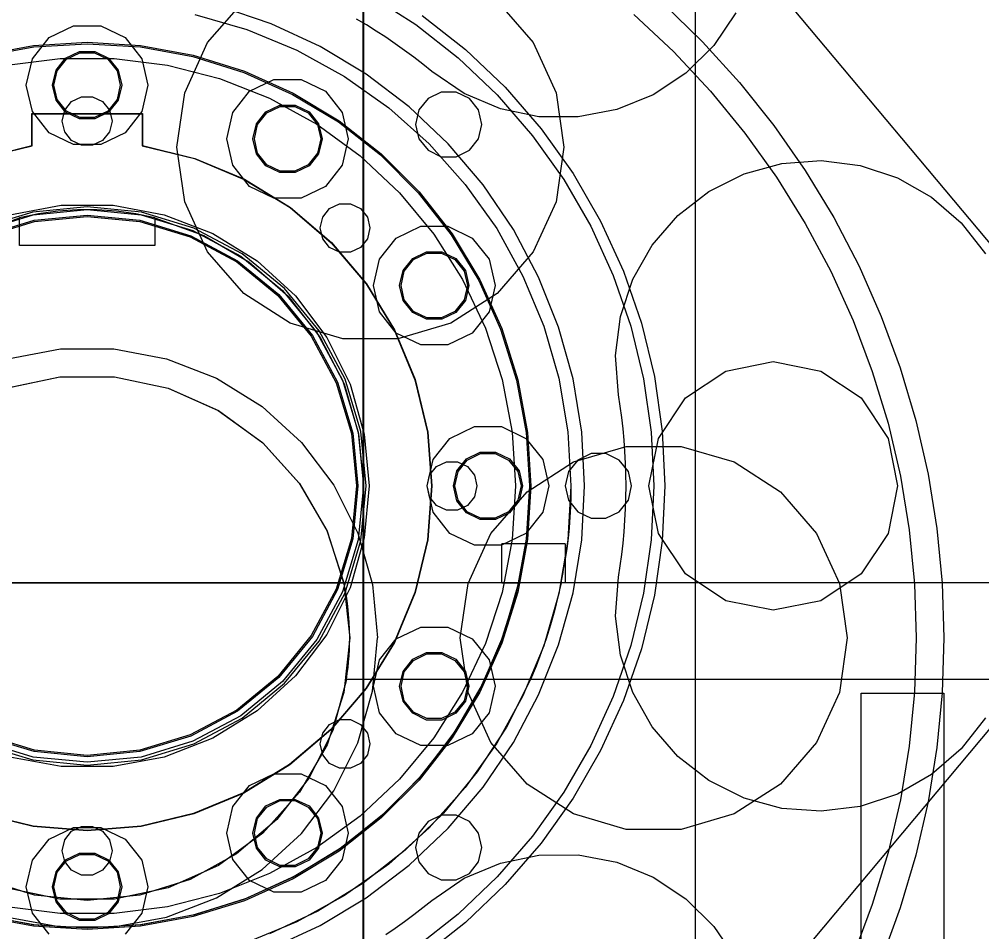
# Model space of a CAD drawing. Header units: millimetres. Extents: x -191664 to 191490, y -197311 to 10263.
# Drawn here: x 750.4 to 1098.7, y -103636.3 to -103306.2 of the extents above; entities that cross this region are included whole.
import ezdxf

# ---------------------------------------------------------------- set-up
doc = ezdxf.new("R2010")
doc.units = ezdxf.units.MM
for name, color, linetype, lineweight in [('COTAS_P', 1, 'Continuous', 0), ('COTAS_R', 1, 'Continuous', 0), ('DET_briquetadora_lateral', 7, 'Continuous', 0), ('R15_COTAS_TRANSPORTE_P', 1, 'Continuous', 0)]:
    doc.layers.add(name, color=color, linetype=linetype, lineweight=lineweight)
doc.dimstyles.new('PLANTA_20', dxfattribs={"dimtxt": 50, "dimasz": 30, "dimexe": 30, "dimexo": 16, "dimgap": 20, "dimtad": 1, "dimtih": 1, "dimtoh": 1, "dimdec": 1, "dimzin": 0, "dimdsep": 46, "dimcen": 0.09, "dimadec": 0, "dimazin": 0, "dimtfac": 1, "dimtdec": 4, "dimtofl": 0, "dimtmove": 0, "dimatfit": 3, "dimfxl": 1, "dimtolj": 1, "dimtzin": 0, "dimarcsym": 0})

# ---------------------------------------------------------------- blocks, each defined once
blk = doc.blocks.new('*D77')
at = {"layer": 'COTAS_R', "color": 0, "lineweight": -2, "transparency": 16777216}
for p, q in [((91, -102532.75), (1205, -102532.75)), ((1175, -105170), (1175, -102562.75)), ((91, -105200), (1205, -105200))]:
    blk.add_line(p, q, dxfattribs=at)
at = {"layer": 'COTAS_R', "color": 0, "transparency": 16777216}
for points in [[(1170, -102562.75), (1180, -102562.75), (1175, -102532.75)], [(1170, -105170), (1180, -105170), (1175, -105200)]]:
    blk.add_solid(points, dxfattribs=at)
at = {"layer": 'Defpoints', "color": 0, "transparency": 16777216}
for p in [(75, -102532.75), (1175, -102532.75), (75, -105200)]:
    blk.add_point(p, dxfattribs=at)
blk = doc.blocks.new('*D78')
at = {"layer": 'COTAS_P', "color": 0, "lineweight": -2, "transparency": 16777216}
for p, q in [((1159, -102532.75), (845, -102532.75)), ((875, -105170), (875, -102562.75)), ((1159, -105200), (845, -105200))]:
    blk.add_line(p, q, dxfattribs=at)
at = {"layer": 'COTAS_P', "color": 0, "transparency": 16777216}
for points in [[(870, -102562.75), (880, -102562.75), (875, -102532.75)], [(870, -105170), (880, -105170), (875, -105200)]]:
    blk.add_solid(points, dxfattribs=at)
at = {"layer": 'Defpoints', "color": 0, "transparency": 16777216}
for p in [(875, -102532.75), (1175, -102532.75), (1175, -105200)]:
    blk.add_point(p, dxfattribs=at)
blk = doc.blocks.new('*D131')
at = {"layer": 'Defpoints', "color": 0, "transparency": 16777216}
for p in [(1100, -183968.15), (1139.8, -184162.66), (1104.62, -184212), (1304.62, -184212), (1304.62, -184212)]:
    blk.add_point(p, dxfattribs=at)
at = {"layer": 'R15_COTAS_TRANSPORTE_P', "color": 0, "lineweight": -2, "transparency": 16777216}
blk.add_arc((1304.62, -184212), 172.05, 140.0034, 169.9966, dxfattribs=at)
at = {"layer": 'R15_COTAS_TRANSPORTE_P', "color": 0, "transparency": 16777216}
for points in [[(1169.28, -184097.88), (1176.35, -184104.95), (1194.03, -184080.2)], [(1140.17, -184182.55), (1130.2, -184181.68), (1132.57, -184212)]]:
    blk.add_solid(points, dxfattribs=at)
blk = doc.blocks.new('*D133')
at = {"layer": 'Defpoints', "color": 0, "transparency": 16777216}
for p in [(439.69, -194147.98), (217.89, -194406.09), (-500, -194490), (-500, -194490), (500, -194490)]:
    blk.add_point(p, dxfattribs=at)
at = {"layer": 'R15_COTAS_TRANSPORTE_P', "color": 0, "lineweight": -2, "transparency": 16777216}
blk.add_arc((-500, -194490), 722.77, 2.37834, 17.62166, dxfattribs=at)
at = {"layer": 'R15_COTAS_TRANSPORTE_P', "color": 0, "transparency": 16777216}
for points in [[(184.12, -194272.81), (193.59, -194269.58), (179.18, -194242.8)], [(227.15, -194459.9), (217.15, -194460.11), (222.77, -194490)]]:
    blk.add_solid(points, dxfattribs=at)

msp = doc.modelspace()

# ---------------------------------------------------------------- linework, layer by layer
at = {"layer": 'DET_briquetadora_lateral', "color": 9, "true_color": 0xb9c3c2}
for p, q in [((995, -103260), (995, -103690)), ((995, -103260), (1355, -103690)), ((1355, -103260), (995, -103690)), ((877.5, -103297.46), (893.91, -103308.01)), ((818.61, -103314.62), (831.66, -103299.56)), ((841.62, -103307.78), (823.16, -103301.56)), ((923.34, -103299.56), (936.39, -103314.62)), ((983.41, -103300.51), (997.69, -103314.34)), ((896.23, -103304.75), (911.87, -103317.05)), ((972.8, -103304.45), (987.13, -103317.87)), ((1009.74, -103303.89), (1001.76, -103315.66)), ((761.28, -103312.8), (770.1, -103308.55)), ((770.1, -103308.55), (779.9, -103308.55)), ((779.9, -103308.55), (788.72, -103312.8)), ((859.31, -103315.97), (841.62, -103307.78)), ((876.07, -103308.23), (872.5, -103306.13)), ((879.59, -103310.42), (876.07, -103308.23)), ((893.91, -103308.01), (909.25, -103320.07)), ((883.06, -103312.68), (879.59, -103310.42)), ((736.59, -103319.16), (755.65, -103315.67)), ((755.18, -103320.45), (761.28, -103312.8)), ((755.65, -103315.67), (775, -103314.5)), ((775, -103314.5), (794.35, -103315.67)), ((788.72, -103312.8), (794.82, -103320.45)), ((794.35, -103315.67), (813.41, -103319.16)), ((810.34, -103332.74), (818.61, -103314.62)), ((886.49, -103315.01), (883.06, -103312.68)), ((889.86, -103317.42), (886.49, -103315.01)), ((936.39, -103314.62), (944.66, -103332.74)), ((1001.76, -103315.66), (991.65, -103325.64)), ((997.69, -103314.34), (1011.05, -103329.05)), ((767.21, -103320.23), (772.22, -103317.81)), ((767.52, -103320.62), (772.33, -103318.3)), ((772.22, -103317.81), (777.78, -103317.81)), ((772.33, -103318.3), (777.67, -103318.3)), ((777.67, -103318.3), (782.48, -103320.62)), ((777.78, -103317.81), (782.79, -103320.23)), ((813.41, -103319.16), (831.91, -103324.93)), ((876.01, -103326.02), (859.31, -103315.97)), ((893.18, -103319.89), (889.86, -103317.42)), ((911.87, -103317.05), (926.26, -103330.77)), ((987.13, -103317.87), (1000.55, -103332.2)), ((745.96, -103322.75), (765.27, -103320.31)), ((753, -103330), (755.18, -103320.45)), ((763.74, -103324.58), (767.21, -103320.23)), ((764.19, -103324.79), (767.52, -103320.62)), ((765.27, -103320.31), (784.73, -103320.31)), ((782.48, -103320.62), (785.81, -103324.79)), ((782.79, -103320.23), (786.26, -103324.58)), ((784.73, -103320.31), (804.04, -103322.75)), ((794.82, -103320.45), (797, -103330)), ((804.04, -103322.75), (822.9, -103327.59)), ((896.45, -103322.44), (893.18, -103319.89)), ((899.67, -103325.05), (896.45, -103322.44)), ((909.25, -103320.07), (923.37, -103333.53)), ((762.5, -103330), (763.74, -103324.58)), ((763, -103330), (764.19, -103324.79)), ((785.81, -103324.79), (787, -103330)), ((786.26, -103324.58), (787.5, -103330)), ((831.91, -103324.93), (849.59, -103332.88)), ((891.53, -103337.81), (876.01, -103326.02)), ((911.43, -103333.03), (899.67, -103325.05)), ((991.65, -103325.64), (979.78, -103333.46)), ((822.9, -103327.59), (841, -103334.75)), ((833.78, -103332.23), (842.6, -103327.98)), ((842.6, -103327.98), (852.4, -103327.98)), ((852.4, -103327.98), (861.22, -103332.23)), ((1011.05, -103329.05), (1023.44, -103344.59)), ((755.18, -103339.55), (753, -103330)), ((763.74, -103335.42), (762.5, -103330)), ((764.19, -103335.21), (763, -103330)), ((787, -103330), (785.81, -103335.21)), ((787.5, -103330), (786.26, -103335.42)), ((797, -103330), (794.82, -103339.55)), ((807.5, -103352.46), (810.34, -103332.74)), ((827.68, -103339.88), (833.78, -103332.23)), ((849.59, -103332.88), (866.17, -103342.91)), ((861.22, -103332.23), (867.32, -103339.88)), ((903.14, -103332.49), (898.33, -103334.8)), ((908.49, -103332.49), (903.14, -103332.49)), ((913.3, -103334.8), (908.49, -103332.49)), ((924.53, -103338.55), (911.43, -103333.03)), ((926.26, -103330.77), (939.29, -103345.8)), ((944.66, -103332.74), (947.5, -103352.46)), ((1000.55, -103332.2), (1013.01, -103347.37)), ((767.21, -103339.77), (763.74, -103335.42)), ((767.52, -103339.38), (764.19, -103335.21)), ((766.89, -103339.1), (769.39, -103335.96)), ((769.39, -103335.96), (773, -103334.23)), ((773, -103334.23), (777, -103334.23)), ((777, -103334.23), (780.61, -103335.96)), ((780.61, -103335.96), (783.11, -103339.1)), ((785.81, -103335.21), (782.48, -103339.38)), ((786.26, -103335.42), (782.79, -103339.77)), ((841, -103334.75), (858.05, -103344.13)), ((898.33, -103334.8), (895, -103338.98)), ((916.63, -103338.98), (913.3, -103334.8)), ((923.37, -103333.53), (936.14, -103348.28)), ((979.78, -103333.46), (966.62, -103338.82)), ((761.28, -103347.2), (755.18, -103339.55)), ((766, -103343), (766.89, -103339.1)), ((772.22, -103342.19), (767.21, -103339.77)), ((772.33, -103341.7), (767.52, -103339.38)), ((782.48, -103339.38), (777.67, -103341.7)), ((782.79, -103339.77), (777.78, -103342.19)), ((783.11, -103339.1), (784, -103343)), ((794.82, -103339.55), (788.72, -103347.2)), ((825.5, -103349.43), (827.68, -103339.88)), ((836.24, -103344), (839.71, -103339.65)), ((836.69, -103344.22), (840.02, -103340.04)), ((839.71, -103339.65), (844.72, -103337.24)), ((840.02, -103340.04), (844.83, -103337.73)), ((844.72, -103337.24), (850.28, -103337.24)), ((844.83, -103337.73), (850.17, -103337.73)), ((850.17, -103337.73), (854.98, -103340.04)), ((850.28, -103337.24), (855.29, -103339.65)), ((854.98, -103340.04), (858.31, -103344.22)), ((855.29, -103339.65), (858.76, -103344)), ((867.32, -103339.88), (869.5, -103349.43)), ((905.68, -103351.21), (891.53, -103337.81)), ((895, -103338.98), (893.81, -103344.19)), ((917.81, -103344.19), (916.63, -103338.98)), ((938.45, -103341.41), (924.53, -103338.55)), ((966.62, -103338.82), (952.66, -103341.5)), ((755, -103340.25), (795, -103340.25)), ((755, -103351.86), (755, -103340.25)), ((755.1, -103351.95), (755.1, -103340.35)), ((755.1, -103340.35), (794.9, -103340.35)), ((766.89, -103346.9), (766, -103343)), ((777.78, -103342.19), (772.22, -103342.19)), ((777.67, -103341.7), (772.33, -103341.7)), ((784, -103343), (783.11, -103346.9)), ((794.9, -103340.35), (794.9, -103351.95)), ((795, -103340.25), (795, -103351.86)), ((866.17, -103342.91), (881.43, -103354.86)), ((952.66, -103341.5), (938.45, -103341.41)), ((769.39, -103350.04), (766.89, -103346.9)), ((783.11, -103346.9), (780.61, -103350.04)), ((835, -103349.43), (836.24, -103344)), ((835.5, -103349.43), (836.69, -103344.22)), ((858.05, -103344.13), (873.8, -103355.57)), ((858.31, -103344.22), (859.5, -103349.43)), ((858.76, -103344), (860, -103349.43)), ((893.81, -103344.19), (895, -103349.39)), ((916.63, -103349.39), (917.81, -103344.19)), ((939.29, -103345.8), (950.82, -103362.01)), ((1023.44, -103344.59), (1034.81, -103360.88)), ((770.1, -103351.45), (761.28, -103347.2)), ((773, -103351.77), (769.39, -103350.04)), ((780.61, -103350.04), (777, -103351.77)), ((788.72, -103347.2), (779.9, -103351.45)), ((827.68, -103358.97), (825.5, -103349.43)), ((836.24, -103354.85), (835, -103349.43)), ((836.69, -103354.63), (835.5, -103349.43)), ((859.5, -103349.43), (858.31, -103354.63)), ((860, -103349.43), (858.76, -103354.85)), ((869.5, -103349.43), (867.32, -103358.97)), ((895, -103349.39), (898.33, -103353.57)), ((913.3, -103353.57), (916.63, -103349.39)), ((936.14, -103348.28), (947.46, -103364.17)), ((1013.01, -103347.37), (1024.44, -103363.33)), ((736.04, -103356.49), (755, -103351.86)), ((736.14, -103356.56), (755.1, -103351.95)), ((779.9, -103351.45), (770.1, -103351.45)), ((777, -103351.77), (773, -103351.77)), ((794.9, -103351.95), (813.86, -103356.56)), ((795, -103351.86), (813.96, -103356.49)), ((810.34, -103372.19), (807.5, -103352.46)), ((898.33, -103353.57), (903.14, -103355.88)), ((918.3, -103366.07), (905.68, -103351.21)), ((908.49, -103355.88), (913.3, -103353.57)), ((947.5, -103352.46), (944.66, -103372.19)), ((813.86, -103356.56), (831.87, -103364.08)), ((813.96, -103356.49), (831.98, -103364.02)), ((839.71, -103359.2), (836.24, -103354.85)), ((840.02, -103358.81), (836.69, -103354.63)), ((858.31, -103354.63), (854.98, -103358.81)), ((858.76, -103354.85), (855.29, -103359.2)), ((873.8, -103355.57), (887.99, -103368.9)), ((881.43, -103354.86), (895.14, -103368.57)), ((903.14, -103355.88), (908.49, -103355.88)), ((1026.38, -103358.29), (1040.55, -103357.27)), ((1040.55, -103357.27), (1054.66, -103359.03)), ((833.78, -103366.63), (827.68, -103358.97)), ((844.72, -103361.61), (839.71, -103359.2)), ((844.83, -103361.13), (840.02, -103358.81)), ((854.98, -103358.81), (850.17, -103361.13)), ((855.29, -103359.2), (850.28, -103361.61)), ((867.32, -103358.97), (861.22, -103366.63)), ((1012.67, -103362.05), (1026.38, -103358.29)), ((1034.81, -103360.88), (1045.11, -103377.88)), ((1054.66, -103359.03), (1068.14, -103363.52)), ((831.87, -103364.08), (848.49, -103374.32)), ((831.98, -103364.02), (848.59, -103374.27)), ((850.28, -103361.61), (844.72, -103361.61)), ((850.17, -103361.13), (844.83, -103361.13)), ((947.46, -103364.17), (957.21, -103381.06)), ((950.82, -103362.01), (960.77, -103379.23)), ((999.97, -103368.42), (1012.67, -103362.05)), ((1024.44, -103363.33), (1034.81, -103380)), ((1068.14, -103363.52), (1080.5, -103370.54)), ((842.6, -103370.87), (833.78, -103366.63)), ((861.22, -103366.63), (852.4, -103370.87)), ((929.23, -103382.2), (918.3, -103366.07)), ((852.4, -103370.87), (842.6, -103370.87)), ((887.99, -103368.9), (900.4, -103383.89)), ((895.14, -103368.57), (907.09, -103383.83)), ((988.75, -103377.15), (999.97, -103368.42)), ((1080.5, -103370.54), (1091.24, -103379.85)), ((747.09, -103376.89), (765.59, -103373.44)), ((775, -103374), (755.3, -103375.94)), ((755.49, -103376.92), (775, -103375)), ((765.59, -103373.44), (784.41, -103373.44)), ((794.7, -103375.94), (775, -103374)), ((775, -103375), (794.51, -103376.92)), ((784.41, -103373.44), (802.91, -103376.89)), ((818.61, -103390.31), (810.34, -103372.19)), ((848.49, -103374.32), (863.3, -103387.02)), ((848.59, -103374.27), (863.4, -103386.98)), ((860.23, -103377.76), (862.73, -103374.63)), ((862.73, -103374.63), (866.34, -103372.89)), ((866.34, -103372.89), (870.34, -103372.89)), ((870.34, -103372.89), (873.95, -103374.63)), ((873.95, -103374.63), (876.45, -103377.76)), ((944.66, -103372.19), (936.39, -103390.31)), ((732.72, -103384.38), (750.5, -103378.05)), ((755.3, -103375.94), (736.35, -103381.69)), ((736.73, -103382.61), (755.49, -103376.92)), ((757.41, -103376.56), (750.5, -103378.05)), ((750.5, -103388), (750.5, -103378.05)), ((755.88, -103378.88), (775, -103377)), ((755.98, -103379.37), (775, -103377.5)), ((764.41, -103375.56), (757.41, -103376.56)), ((771.46, -103375.06), (764.41, -103375.56)), ((778.54, -103375.06), (771.46, -103375.06)), ((775, -103377), (794.12, -103378.88)), ((775, -103377.5), (794.02, -103379.37)), ((785.59, -103375.56), (778.54, -103375.06)), ((792.59, -103376.56), (785.59, -103375.56)), ((799.5, -103378.05), (792.59, -103376.56)), ((794.51, -103376.92), (813.27, -103382.61)), ((813.65, -103381.69), (794.7, -103375.94)), ((799.5, -103378.05), (817.28, -103384.38)), ((799.5, -103378.05), (799.5, -103388)), ((802.91, -103376.89), (820.47, -103383.69)), ((859.34, -103381.66), (860.23, -103377.76)), ((876.45, -103377.76), (877.34, -103381.66)), ((979.44, -103387.89), (988.75, -103377.15)), ((1045.11, -103377.88), (1054.3, -103395.5)), ((737.5, -103384.46), (755.88, -103378.88)), ((737.69, -103384.92), (755.98, -103379.37)), ((794.02, -103379.37), (812.31, -103384.92)), ((794.12, -103378.88), (812.5, -103384.46)), ((831.11, -103391.02), (813.65, -103381.69)), ((860.23, -103385.57), (859.34, -103381.66)), ((877.34, -103381.66), (876.45, -103385.57)), ((886.86, -103385.3), (895.68, -103381.05)), ((895.68, -103381.05), (905.47, -103381.05)), ((905.47, -103381.05), (914.29, -103385.3)), ((957.21, -103381.06), (965.32, -103398.81)), ((960.77, -103379.23), (969.03, -103397.32)), ((1034.81, -103380), (1044.06, -103397.31)), ((1091.24, -103379.85), (1099.97, -103391.07)), ((812.31, -103384.92), (829.17, -103393.93)), ((812.5, -103384.46), (829.45, -103393.52)), ((813.27, -103382.61), (830.56, -103391.85)), ((817.28, -103384.38), (833.56, -103393.94)), ((820.47, -103383.69), (836.47, -103393.6)), ((880.75, -103392.95), (886.86, -103385.3)), ((900.4, -103383.89), (910.83, -103400.33)), ((907.09, -103383.83), (917.12, -103400.41)), ((914.29, -103385.3), (920.4, -103392.95)), ((938.36, -103399.42), (929.23, -103382.2)), ((799.5, -103388), (750.5, -103388)), ((862.73, -103388.7), (860.23, -103385.57)), ((866.34, -103390.44), (862.73, -103388.7)), ((863.3, -103387.02), (875.95, -103401.88)), ((863.4, -103386.98), (876.05, -103401.85)), ((873.95, -103388.7), (870.34, -103390.44)), ((876.45, -103385.57), (873.95, -103388.7)), ((972.42, -103400.24), (979.44, -103387.89)), ((831.66, -103405.37), (818.61, -103390.31)), ((830.56, -103391.85), (845.71, -103404.29)), ((846.42, -103403.58), (831.11, -103391.02)), ((870.34, -103390.44), (866.34, -103390.44)), ((892.78, -103392.73), (897.79, -103390.31)), ((893.09, -103393.12), (897.9, -103390.8)), ((897.79, -103390.31), (903.36, -103390.31)), ((897.9, -103390.8), (903.24, -103390.8)), ((903.24, -103390.8), (908.06, -103393.12)), ((903.36, -103390.31), (908.37, -103392.73)), ((936.39, -103390.31), (923.34, -103405.37)), ((829.17, -103393.93), (843.94, -103406.06)), ((829.45, -103393.52), (844.3, -103405.7)), ((833.56, -103393.94), (847.75, -103406.39)), ((836.47, -103393.6), (850.38, -103406.28)), ((878.57, -103402.5), (880.75, -103392.95)), ((889.31, -103397.08), (892.78, -103392.73)), ((889.76, -103397.29), (893.09, -103393.12)), ((908.06, -103393.12), (911.39, -103397.29)), ((908.37, -103392.73), (911.84, -103397.08)), ((920.4, -103392.95), (922.57, -103402.5)), ((1054.3, -103395.5), (1062.34, -103413.67)), ((888.07, -103402.5), (889.31, -103397.08)), ((888.57, -103402.5), (889.76, -103397.29)), ((911.39, -103397.29), (912.57, -103402.5)), ((911.84, -103397.08), (913.07, -103402.5)), ((965.32, -103398.81), (971.7, -103417.24)), ((969.03, -103397.32), (975.53, -103416.12)), ((1044.06, -103397.31), (1052.16, -103415.19)), ((875.95, -103401.88), (886.13, -103418.53)), ((876.05, -103401.85), (886.23, -103418.51)), ((880.75, -103412.05), (878.57, -103402.5)), ((889.31, -103407.92), (888.07, -103402.5)), ((889.76, -103407.71), (888.57, -103402.5)), ((910.83, -103400.33), (919.12, -103417.94)), ((912.57, -103402.5), (911.39, -103407.71)), ((913.07, -103402.5), (911.84, -103407.92)), ((917.12, -103400.41), (925.07, -103418.09)), ((922.57, -103402.5), (920.4, -103412.05)), ((945.58, -103417.53), (938.36, -103399.42)), ((967.93, -103413.73), (972.42, -103400.24)), ((848.42, -103416.14), (831.66, -103405.37)), ((843.94, -103406.06), (856.07, -103420.83)), ((844.3, -103405.7), (856.48, -103420.55)), ((845.71, -103404.29), (858.15, -103419.44)), ((858.98, -103418.89), (846.42, -103403.58)), ((850.38, -103406.28), (861.72, -103421.3)), ((923.34, -103405.37), (906.58, -103416.14)), ((847.75, -103406.39), (859.35, -103421.28)), ((892.78, -103412.27), (889.31, -103407.92)), ((893.09, -103411.88), (889.76, -103407.71)), ((911.39, -103407.71), (908.06, -103411.88)), ((911.84, -103407.92), (908.37, -103412.27)), ((886.86, -103419.7), (880.75, -103412.05)), ((897.79, -103414.69), (892.78, -103412.27)), ((897.9, -103414.2), (893.09, -103411.88)), ((908.06, -103411.88), (903.24, -103414.2)), ((908.37, -103412.27), (903.36, -103414.69)), ((920.4, -103412.05), (914.29, -103419.7)), ((867.54, -103421.75), (848.42, -103416.14)), ((906.58, -103416.14), (887.46, -103421.75)), ((903.36, -103414.69), (897.79, -103414.69)), ((903.24, -103414.2), (897.9, -103414.2)), ((966.17, -103427.83), (967.93, -103413.73)), ((975.53, -103416.12), (980.22, -103435.45)), ((1052.16, -103415.19), (1059.08, -103433.57)), ((1062.34, -103413.67), (1069.21, -103432.32)), ((858.15, -103419.44), (867.39, -103436.73)), ((868.31, -103436.35), (858.98, -103418.89)), ((886.13, -103418.53), (893.58, -103436.57)), ((886.23, -103418.51), (893.68, -103436.55)), ((895.68, -103423.95), (886.86, -103419.7)), ((914.29, -103419.7), (905.47, -103423.95)), ((919.12, -103417.94), (925.13, -103436.45)), ((925.07, -103418.09), (930.84, -103436.59)), ((950.79, -103436.31), (945.58, -103417.53)), ((971.7, -103417.24), (976.3, -103436.2)), ((856.07, -103420.83), (865.08, -103437.69)), ((856.48, -103420.55), (865.54, -103437.5)), ((859.35, -103421.28), (867.94, -103438.09)), ((861.72, -103421.3), (870.11, -103438.15)), ((887.46, -103421.75), (867.54, -103421.75)), ((746.27, -103429.01), (765.31, -103425.45)), ((765.31, -103425.45), (784.69, -103425.45)), ((784.69, -103425.45), (803.73, -103429.01)), ((905.47, -103423.95), (895.68, -103423.95)), ((803.73, -103429.01), (821.8, -103436.01)), ((967.19, -103442.01), (966.17, -103427.83)), ((1006.03, -103433.43), (1023.25, -103430)), ((1023.25, -103430), (1040.47, -103433.43)), ((991.43, -103443.18), (1006.03, -103433.43)), ((1040.47, -103433.43), (1055.07, -103443.18)), ((1059.08, -103433.57), (1064.78, -103452.35)), ((1069.21, -103432.32), (1074.86, -103451.37)), ((821.8, -103436.01), (838.28, -103446.21)), ((865.08, -103437.69), (870.63, -103455.98)), ((865.54, -103437.5), (871.12, -103455.88)), ((867.39, -103436.73), (873.08, -103455.49)), ((874.06, -103455.3), (868.31, -103436.35)), ((893.58, -103436.57), (898.12, -103455.54)), ((893.68, -103436.55), (898.22, -103455.54)), ((925.13, -103436.45), (928.78, -103455.57)), ((930.84, -103436.59), (934.33, -103455.65)), ((953.94, -103455.54), (950.79, -103436.31)), ((976.3, -103436.2), (979.07, -103455.51)), ((980.22, -103435.45), (983.05, -103455.13)), ((867.94, -103438.09), (873.22, -103456.21)), ((870.11, -103438.15), (875.26, -103456.26)), ((967.85, -103446.1), (967.19, -103442.01)), ((981.68, -103457.78), (991.43, -103443.18)), ((1055.07, -103443.18), (1064.82, -103457.78)), ((838.28, -103446.21), (852.6, -103459.26)), ((968.42, -103450.2), (967.85, -103446.1)), ((968.9, -103454.32), (968.42, -103450.2)), ((1074.86, -103451.37), (1079.28, -103470.74)), ((906.28, -103457.8), (915.1, -103453.55)), ((915.1, -103453.55), (924.9, -103453.55)), ((924.9, -103453.55), (933.72, -103457.8)), ((969.3, -103458.44), (968.9, -103454.32)), ((1064.78, -103452.35), (1069.24, -103471.47)), ((870.63, -103455.98), (872.5, -103475)), ((871.12, -103455.88), (873, -103475)), ((873.08, -103455.49), (875, -103475)), ((873.22, -103456.21), (875, -103475)), ((876, -103475), (874.06, -103455.3)), ((875.26, -103456.26), (877, -103475)), ((898.12, -103455.54), (899.65, -103475)), ((898.22, -103455.54), (899.75, -103475)), ((900.18, -103465.45), (906.28, -103457.8)), ((928.78, -103455.57), (930, -103475)), ((933.72, -103457.8), (939.82, -103465.45)), ((934.33, -103455.65), (935.5, -103475)), ((955, -103475), (953.94, -103455.54)), ((969.6, -103462.58), (969.3, -103458.44)), ((978.25, -103475), (981.68, -103457.78)), ((979.07, -103455.51), (980, -103475)), ((983.05, -103455.13), (984, -103475)), ((1064.82, -103457.78), (1068.25, -103475)), ((852.6, -103459.26), (864.27, -103474.72)), ((950.92, -103466.33), (970.04, -103460.71)), ((970.04, -103460.71), (989.96, -103460.71)), ((989.96, -103460.71), (1009.08, -103466.33)), ((898, -103475), (900.18, -103465.45)), ((908.74, -103469.58), (912.21, -103465.23)), ((912.21, -103465.23), (917.22, -103462.81)), ((912.52, -103465.62), (917.33, -103463.3)), ((917.22, -103462.81), (922.78, -103462.81)), ((917.33, -103463.3), (922.67, -103463.3)), ((922.67, -103463.3), (927.48, -103465.62)), ((922.78, -103462.81), (927.79, -103465.23)), ((927.79, -103465.23), (931.26, -103469.58)), ((939.82, -103465.45), (942, -103475)), ((957.33, -103463.3), (952.52, -103465.62)), ((962.67, -103463.3), (957.33, -103463.3)), ((967.48, -103465.62), (962.67, -103463.3)), ((969.82, -103466.71), (969.6, -103462.58)), ((898.89, -103471.1), (901.39, -103467.96)), ((901.39, -103467.96), (905, -103466.23)), ((905, -103466.23), (909, -103466.23)), ((909, -103466.23), (912.61, -103467.96)), ((909.19, -103469.79), (912.52, -103465.62)), ((912.61, -103467.96), (915.11, -103471.1)), ((927.48, -103465.62), (930.81, -103469.79)), ((934.16, -103477.1), (950.92, -103466.33)), ((952.52, -103465.62), (949.19, -103469.79)), ((970.81, -103469.79), (967.48, -103465.62)), ((969.96, -103470.86), (969.82, -103466.71)), ((1009.08, -103466.33), (1025.84, -103477.1)), ((898, -103475), (898.89, -103471.1)), ((907.5, -103475), (908.74, -103469.58)), ((908, -103475), (909.19, -103469.79)), ((915.11, -103471.1), (916, -103475)), ((930.81, -103469.79), (932, -103475)), ((931.26, -103469.58), (932.5, -103475)), ((949.19, -103469.79), (948, -103475)), ((970, -103475), (969.96, -103470.86)), ((972, -103475), (970.81, -103469.79)), ((1069.24, -103471.47), (1072.43, -103490.84)), ((1079.28, -103470.74), (1082.45, -103490.36)), ((864.27, -103474.72), (872.91, -103492.07)), ((872.5, -103475), (870.63, -103494.02)), ((873, -103475), (871.12, -103494.12)), ((875, -103475), (873.08, -103494.51)), ((874.06, -103494.7), (876, -103475)), ((877, -103475), (875.26, -103493.74)), ((900.18, -103484.55), (898, -103475)), ((898.89, -103478.9), (898, -103475)), ((899.65, -103475), (898.12, -103494.5)), ((899.75, -103475), (898.21, -103494.52)), ((908.74, -103480.42), (907.5, -103475)), ((909.19, -103480.21), (908, -103475)), ((916, -103475), (915.11, -103478.9)), ((930, -103475), (928.78, -103494.43)), ((932, -103475), (930.81, -103480.21)), ((932.5, -103475), (931.26, -103480.42)), ((935.5, -103475), (934.33, -103494.35)), ((942, -103475), (939.82, -103484.55)), ((948, -103475), (949.19, -103480.21)), ((953.94, -103494.46), (955, -103475)), ((969.96, -103479.14), (970, -103475)), ((970.81, -103480.21), (972, -103475)), ((981.68, -103492.22), (978.25, -103475)), ((980, -103475), (979.07, -103494.49)), ((984, -103475), (983.05, -103494.87)), ((1068.25, -103475), (1064.82, -103492.22)), ((901.39, -103482.04), (898.89, -103478.9)), ((915.11, -103478.9), (912.61, -103482.04)), ((921.11, -103492.16), (934.16, -103477.1)), ((969.82, -103483.29), (969.96, -103479.14)), ((1025.84, -103477.1), (1038.89, -103492.16)), ((905, -103483.77), (901.39, -103482.04)), ((912.21, -103484.77), (908.74, -103480.42)), ((912.61, -103482.04), (909, -103483.77)), ((912.52, -103484.38), (909.19, -103480.21)), ((930.81, -103480.21), (927.48, -103484.38)), ((931.26, -103480.42), (927.79, -103484.77)), ((949.19, -103480.21), (952.52, -103484.38)), ((967.48, -103484.38), (970.81, -103480.21)), ((906.28, -103492.2), (900.18, -103484.55)), ((909, -103483.77), (905, -103483.77)), ((917.22, -103487.19), (912.21, -103484.77)), ((917.33, -103486.7), (912.52, -103484.38)), ((927.48, -103484.38), (922.67, -103486.7)), ((927.79, -103484.77), (922.78, -103487.19)), ((939.82, -103484.55), (933.72, -103492.2)), ((952.52, -103484.38), (957.33, -103486.7)), ((962.67, -103486.7), (967.48, -103484.38)), ((969.6, -103487.42), (969.82, -103483.29)), ((922.78, -103487.19), (917.22, -103487.19)), ((922.67, -103486.7), (917.33, -103486.7)), ((957.33, -103486.7), (962.67, -103486.7)), ((969.3, -103491.56), (969.6, -103487.42)), ((872.91, -103492.07), (878.21, -103510.71)), ((915.1, -103496.45), (906.28, -103492.2)), ((912.84, -103510.28), (921.11, -103492.16)), ((933.72, -103492.2), (924.9, -103496.45)), ((968.9, -103495.68), (969.3, -103491.56)), ((991.43, -103506.82), (981.68, -103492.22)), ((1038.89, -103492.16), (1047.16, -103510.28)), ((1064.82, -103492.22), (1055.07, -103506.82)), ((1072.43, -103490.84), (1074.36, -103510.38)), ((1082.45, -103490.36), (1084.36, -103510.14)), ((870.63, -103494.02), (865.08, -103512.31)), ((871.12, -103494.12), (865.54, -103512.5)), ((873.08, -103494.51), (867.39, -103513.27)), ((868.31, -103513.65), (874.06, -103494.7)), ((875.26, -103493.74), (870.11, -103511.85)), ((898.12, -103494.5), (893.55, -103513.52)), ((898.21, -103494.52), (893.64, -103513.55)), ((924.9, -103496.45), (915.1, -103496.45)), ((928.78, -103494.43), (925.13, -103513.55)), ((934.33, -103494.35), (930.84, -103513.41)), ((950.79, -103513.69), (953.94, -103494.46)), ((968.42, -103499.8), (968.9, -103495.68)), ((979.07, -103494.49), (976.3, -103513.8)), ((983.05, -103494.87), (980.22, -103514.55)), ((967.85, -103503.9), (968.42, -103499.8)), ((967.19, -103507.99), (967.85, -103503.9)), ((1006.03, -103516.57), (991.43, -103506.82)), ((1055.07, -103506.82), (1040.47, -103516.57)), ((878.21, -103510.71), (880, -103530)), ((910, -103530), (912.84, -103510.28)), ((966.17, -103522.17), (967.19, -103507.99)), ((1047.16, -103510.28), (1050, -103530)), ((1074.36, -103510.38), (1075, -103530)), ((1084.36, -103510.14), (1085, -103530)), ((865.08, -103512.31), (856.07, -103529.17)), ((865.54, -103512.5), (856.48, -103529.45)), ((867.39, -103513.27), (858.15, -103530.56)), ((858.98, -103531.11), (868.31, -103513.65)), ((870.11, -103511.85), (861.72, -103528.7)), ((893.55, -103513.52), (886.06, -103531.59)), ((893.64, -103513.55), (886.15, -103531.64)), ((925.13, -103513.55), (919.12, -103532.06)), ((930.84, -103513.41), (925.07, -103531.91)), ((945.58, -103532.47), (950.79, -103513.69)), ((976.3, -103513.8), (971.7, -103532.76)), ((980.22, -103514.55), (975.53, -103533.88)), ((1023.25, -103520), (1006.03, -103516.57)), ((1040.47, -103516.57), (1023.25, -103520)), ((967.93, -103536.27), (966.17, -103522.17)), ((886.86, -103530.3), (895.68, -103526.05)), ((895.68, -103526.05), (905.47, -103526.05)), ((905.47, -103526.05), (914.29, -103530.3)), ((856.07, -103529.17), (843.94, -103543.94)), ((856.48, -103529.45), (844.3, -103544.3)), ((858.15, -103530.56), (845.71, -103545.71)), ((846.42, -103546.42), (858.98, -103531.11)), ((861.72, -103528.7), (850.38, -103543.72)), ((886.06, -103531.59), (875.84, -103548.27)), ((886.15, -103531.64), (875.92, -103548.33)), ((878.21, -103549.29), (880, -103530)), ((880.75, -103537.95), (886.86, -103530.3)), ((912.84, -103549.72), (910, -103530)), ((914.29, -103530.3), (920.4, -103537.95)), ((1050, -103530), (1047.16, -103549.72)), ((1075, -103530), (1074.36, -103549.62)), ((1085, -103530), (1084.36, -103549.86)), ((919.12, -103532.06), (910.83, -103549.67)), ((925.07, -103531.91), (917.12, -103549.59)), ((938.36, -103550.58), (945.58, -103532.47)), ((971.7, -103532.76), (965.32, -103551.19)), ((975.53, -103533.88), (969.03, -103552.68)), ((878.57, -103547.5), (880.75, -103537.95)), ((889.31, -103542.08), (892.78, -103537.73)), ((889.76, -103542.29), (893.09, -103538.12)), ((892.78, -103537.73), (897.79, -103535.31)), ((893.09, -103538.12), (897.9, -103535.8)), ((897.79, -103535.31), (903.36, -103535.31)), ((897.9, -103535.8), (903.24, -103535.8)), ((903.24, -103535.8), (908.06, -103538.12)), ((903.36, -103535.31), (908.37, -103537.73)), ((908.06, -103538.12), (911.39, -103542.29)), ((908.37, -103537.73), (911.84, -103542.08)), ((920.4, -103537.95), (922.57, -103547.5)), ((972.42, -103549.76), (967.93, -103536.27)), ((888.07, -103547.5), (889.31, -103542.08)), ((911.84, -103542.08), (913.07, -103547.5)), ((843.94, -103543.94), (829.17, -103556.07)), ((844.3, -103544.3), (829.45, -103556.48)), ((850.38, -103543.72), (836.47, -103556.4)), ((888.57, -103547.5), (889.76, -103542.29)), ((911.39, -103542.29), (912.57, -103547.5)), ((845.71, -103545.71), (830.56, -103558.15)), ((831.11, -103558.98), (846.42, -103546.42)), ((875.84, -103548.27), (863.14, -103563.14)), ((875.92, -103548.33), (863.21, -103563.21)), ((880.75, -103557.05), (878.57, -103547.5)), ((889.31, -103552.92), (888.07, -103547.5)), ((889.76, -103552.71), (888.57, -103547.5)), ((912.57, -103547.5), (911.39, -103552.71)), ((913.07, -103547.5), (911.84, -103552.92)), ((922.57, -103547.5), (920.4, -103557.05)), ((872.91, -103567.93), (878.21, -103549.29)), ((910.83, -103549.67), (900.4, -103566.11)), ((917.12, -103549.59), (907.09, -103566.17)), ((921.11, -103567.84), (912.84, -103549.72)), ((929.23, -103567.8), (938.36, -103550.58)), ((965.32, -103551.19), (957.21, -103568.94)), ((979.44, -103562.11), (972.42, -103549.76)), ((1047.16, -103549.72), (1038.89, -103567.84)), ((1074.36, -103549.62), (1072.43, -103569.16)), ((1084.36, -103549.86), (1082.45, -103569.64)), ((829.17, -103556.07), (812.31, -103565.08)), ((892.78, -103557.27), (889.31, -103552.92)), ((893.09, -103556.88), (889.76, -103552.71)), ((911.39, -103552.71), (908.06, -103556.88)), ((911.84, -103552.92), (908.37, -103557.27)), ((969.03, -103552.68), (960.77, -103570.77)), ((829.45, -103556.48), (812.5, -103565.54)), ((830.56, -103558.15), (813.27, -103567.39)), ((813.65, -103568.31), (831.11, -103558.98)), ((836.47, -103556.4), (820.47, -103566.31)), ((862.73, -103561.3), (866.34, -103559.56)), ((866.34, -103559.56), (870.34, -103559.56)), ((870.34, -103559.56), (873.95, -103561.3)), ((886.86, -103564.7), (880.75, -103557.05)), ((897.79, -103559.69), (892.78, -103557.27)), ((897.9, -103559.2), (893.09, -103556.88)), ((903.24, -103559.2), (897.9, -103559.2)), ((908.06, -103556.88), (903.24, -103559.2)), ((908.37, -103557.27), (903.36, -103559.69)), ((920.4, -103557.05), (914.29, -103564.7)), ((1099.97, -103558.93), (1091.24, -103570.15)), ((860.23, -103564.43), (862.73, -103561.3)), ((873.95, -103561.3), (876.45, -103564.43)), ((903.36, -103559.69), (897.79, -103559.69)), ((988.75, -103572.85), (979.44, -103562.11)), ((755.88, -103571.12), (737.5, -103565.54)), ((755.98, -103570.63), (737.69, -103565.08)), ((812.31, -103565.08), (794.02, -103570.63)), ((812.5, -103565.54), (794.12, -103571.12)), ((820.47, -103566.31), (802.91, -103573.11)), ((863.14, -103563.14), (848.27, -103575.84)), ((863.21, -103563.21), (848.33, -103575.92)), ((859.34, -103568.34), (860.23, -103564.43)), ((876.45, -103564.43), (877.34, -103568.34)), ((895.68, -103568.95), (886.86, -103564.7)), ((900.4, -103566.11), (887.99, -103581.1)), ((907.09, -103566.17), (895.14, -103581.43)), ((914.29, -103564.7), (905.47, -103568.95)), ((736.35, -103568.31), (755.3, -103574.06)), ((755.49, -103573.08), (736.73, -103567.39)), ((813.27, -103567.39), (794.51, -103573.08)), ((794.7, -103574.06), (813.65, -103568.31)), ((860.23, -103572.24), (859.34, -103568.34)), ((864.27, -103585.28), (872.91, -103567.93)), ((877.34, -103568.34), (876.45, -103572.24)), ((905.47, -103568.95), (895.68, -103568.95)), ((918.3, -103583.93), (929.23, -103567.8)), ((934.16, -103582.9), (921.11, -103567.84)), ((957.21, -103568.94), (947.46, -103585.83)), ((1038.89, -103567.84), (1025.84, -103582.9)), ((1072.43, -103569.16), (1069.24, -103588.53)), ((1082.45, -103569.64), (1079.28, -103589.26)), ((765.59, -103576.56), (747.09, -103573.11)), ((775, -103575), (755.49, -103573.08)), ((775, -103573), (755.88, -103571.12)), ((775, -103572.5), (755.98, -103570.63)), ((794.02, -103570.63), (775, -103572.5)), ((794.12, -103571.12), (775, -103573)), ((794.51, -103573.08), (775, -103575)), ((802.91, -103573.11), (784.41, -103576.56)), ((862.73, -103575.37), (860.23, -103572.24)), ((876.45, -103572.24), (873.95, -103575.37)), ((960.77, -103570.77), (950.82, -103587.99)), ((999.97, -103581.58), (988.75, -103572.85)), ((1091.24, -103570.15), (1080.5, -103579.46)), ((755.3, -103574.06), (775, -103576)), ((784.41, -103576.56), (765.59, -103576.56)), ((775, -103576), (794.7, -103574.06)), ((848.27, -103575.84), (831.59, -103586.06)), ((848.33, -103575.92), (831.64, -103586.15)), ((866.34, -103577.11), (862.73, -103575.37)), ((873.95, -103575.37), (870.34, -103577.11)), ((833.78, -103583.37), (842.6, -103579.13)), ((842.6, -103579.13), (852.4, -103579.13)), ((852.4, -103579.13), (861.22, -103583.37)), ((870.34, -103577.11), (866.34, -103577.11)), ((1080.5, -103579.46), (1068.14, -103586.48)), ((827.68, -103591.03), (833.78, -103583.37)), ((861.22, -103583.37), (867.32, -103591.03)), ((887.99, -103581.1), (873.8, -103594.43)), ((895.14, -103581.43), (881.43, -103595.14)), ((905.68, -103598.79), (918.3, -103583.93)), ((950.92, -103593.67), (934.16, -103582.9)), ((1012.67, -103587.95), (999.97, -103581.58)), ((1025.84, -103582.9), (1009.08, -103593.67)), ((831.59, -103586.06), (813.52, -103593.55)), ((831.64, -103586.15), (813.55, -103593.64)), ((852.6, -103600.74), (864.27, -103585.28)), ((947.46, -103585.83), (936.14, -103601.72)), ((1068.14, -103586.48), (1054.66, -103590.97)), ((836.24, -103595.15), (839.71, -103590.8)), ((839.71, -103590.8), (844.72, -103588.39)), ((840.02, -103591.19), (844.83, -103588.87)), ((844.72, -103588.39), (850.28, -103588.39)), ((844.83, -103588.87), (850.17, -103588.87)), ((850.17, -103588.87), (854.98, -103591.19)), ((850.28, -103588.39), (855.29, -103590.8)), ((855.29, -103590.8), (858.76, -103595.15)), ((950.82, -103587.99), (939.29, -103604.2)), ((1026.38, -103591.71), (1012.67, -103587.95)), ((1069.24, -103588.53), (1064.78, -103607.65)), ((1079.28, -103589.26), (1074.86, -103608.63)), ((755.48, -103598.21), (736.45, -103593.64)), ((755.5, -103598.12), (736.48, -103593.55)), ((813.52, -103593.55), (794.5, -103598.12)), ((813.55, -103593.64), (794.52, -103598.21)), ((825.5, -103600.57), (827.68, -103591.03)), ((836.69, -103595.37), (840.02, -103591.19)), ((854.98, -103591.19), (858.31, -103595.37)), ((867.32, -103591.03), (869.5, -103600.57)), ((903.14, -103594.12), (898.33, -103596.43)), ((908.49, -103594.12), (903.14, -103594.12)), ((913.3, -103596.43), (908.49, -103594.12)), ((970.04, -103599.29), (950.92, -103593.67)), ((1009.08, -103593.67), (989.96, -103599.29)), ((1040.55, -103592.73), (1026.38, -103591.71)), ((1054.66, -103590.97), (1040.55, -103592.73)), ((835, -103600.57), (836.24, -103595.15)), ((835.5, -103600.57), (836.69, -103595.37)), ((873.8, -103594.43), (858.05, -103605.87)), ((858.31, -103595.37), (859.5, -103600.57)), ((858.76, -103595.15), (860, -103600.57)), ((881.43, -103595.14), (866.17, -103607.09)), ((898.33, -103596.43), (895, -103600.61)), ((916.63, -103600.61), (913.3, -103596.43)), ((775, -103599.75), (755.48, -103598.21)), ((775, -103599.65), (755.5, -103598.12)), ((761.28, -103602.8), (770.1, -103598.55)), ((766.89, -103603.1), (769.39, -103599.96)), ((769.39, -103599.96), (773, -103598.23)), ((770.1, -103598.55), (779.9, -103598.55)), ((773, -103598.23), (777, -103598.23)), ((794.5, -103598.12), (775, -103599.65)), ((794.52, -103598.21), (775, -103599.75)), ((777, -103598.23), (780.61, -103599.96)), ((779.9, -103598.55), (788.72, -103602.8)), ((780.61, -103599.96), (783.11, -103603.1)), ((827.68, -103610.12), (825.5, -103600.57)), ((836.24, -103606), (835, -103600.57)), ((836.69, -103605.78), (835.5, -103600.57)), ((838.28, -103613.79), (852.6, -103600.74)), ((859.5, -103600.57), (858.31, -103605.78)), ((860, -103600.57), (858.76, -103606)), ((869.5, -103600.57), (867.32, -103610.12)), ((891.53, -103612.19), (905.68, -103598.79)), ((895, -103600.61), (893.81, -103605.81)), ((917.81, -103605.81), (916.63, -103600.61)), ((989.96, -103599.29), (970.04, -103599.29)), ((755.18, -103610.45), (761.28, -103602.8)), ((766, -103607), (766.89, -103603.1)), ((783.11, -103603.1), (784, -103607)), ((788.72, -103602.8), (794.82, -103610.45)), ((936.14, -103601.72), (923.37, -103616.47)), ((939.29, -103604.2), (926.26, -103619.23)), ((766.89, -103610.9), (766, -103607)), ((767.21, -103610.23), (772.22, -103607.81)), ((767.52, -103610.62), (772.33, -103608.3)), ((772.22, -103607.81), (777.78, -103607.81)), ((772.33, -103608.3), (777.67, -103608.3)), ((777.67, -103608.3), (782.48, -103610.62)), ((777.78, -103607.81), (782.79, -103610.23)), ((784, -103607), (783.11, -103610.9)), ((839.71, -103610.35), (836.24, -103606)), ((840.02, -103609.96), (836.69, -103605.78)), ((858.05, -103605.87), (841, -103615.25)), ((866.17, -103607.09), (849.59, -103617.12)), ((858.31, -103605.78), (854.98, -103609.96)), ((858.76, -103606), (855.29, -103610.35)), ((893.81, -103605.81), (895, -103611.02)), ((916.63, -103611.02), (917.81, -103605.81)), ((1064.78, -103607.65), (1059.08, -103626.43)), ((753, -103620), (755.18, -103610.45)), ((763.74, -103614.58), (767.21, -103610.23)), ((764.19, -103614.79), (767.52, -103610.62)), ((769.39, -103614.04), (766.89, -103610.9)), ((783.11, -103610.9), (780.61, -103614.04)), ((782.48, -103610.62), (785.81, -103614.79)), ((782.79, -103610.23), (786.26, -103614.58)), ((794.82, -103610.45), (797, -103620)), ((833.78, -103617.77), (827.68, -103610.12)), ((844.72, -103612.76), (839.71, -103610.35)), ((844.83, -103612.27), (840.02, -103609.96)), ((854.98, -103609.96), (850.17, -103612.27)), ((855.29, -103610.35), (850.28, -103612.76)), ((867.32, -103610.12), (861.22, -103617.77)), ((895, -103611.02), (898.33, -103615.2)), ((911.43, -103616.97), (924.53, -103611.45)), ((913.3, -103615.2), (916.63, -103611.02)), ((924.53, -103611.45), (938.45, -103608.59)), ((938.45, -103608.59), (952.66, -103608.5)), ((952.66, -103608.5), (966.62, -103611.18)), ((966.62, -103611.18), (979.78, -103616.54)), ((1074.86, -103608.63), (1069.21, -103627.68)), ((762.5, -103620), (763.74, -103614.58)), ((763, -103620), (764.19, -103614.79)), ((773, -103615.77), (769.39, -103614.04)), ((780.61, -103614.04), (777, -103615.77)), ((785.81, -103614.79), (787, -103620)), ((786.26, -103614.58), (787.5, -103620)), ((821.8, -103623.99), (838.28, -103613.79)), ((841, -103615.25), (822.9, -103622.41)), ((850.28, -103612.76), (844.72, -103612.76)), ((850.17, -103612.27), (844.83, -103612.27)), ((876.01, -103623.98), (891.53, -103612.19)), ((898.33, -103615.2), (903.14, -103617.51)), ((908.49, -103617.51), (913.3, -103615.2)), ((777, -103615.77), (773, -103615.77)), ((849.59, -103617.12), (831.91, -103625.07)), ((842.6, -103622.02), (833.78, -103617.77)), ((861.22, -103617.77), (852.4, -103622.02)), ((899.67, -103624.95), (911.43, -103616.97)), ((903.14, -103617.51), (908.49, -103617.51)), ((923.37, -103616.47), (909.25, -103629.93)), ((979.78, -103616.54), (991.65, -103624.36)), ((755.18, -103629.55), (753, -103620)), ((763.74, -103625.42), (762.5, -103620)), ((764.19, -103625.21), (763, -103620)), ((787, -103620), (785.81, -103625.21)), ((787.5, -103620), (786.26, -103625.42)), ((797, -103620), (794.82, -103629.55)), ((852.4, -103622.02), (842.6, -103622.02)), ((926.26, -103619.23), (911.87, -103632.95)), ((767.21, -103629.77), (763.74, -103625.42)), ((767.52, -103629.38), (764.19, -103625.21)), ((785.81, -103625.21), (782.48, -103629.38)), ((786.26, -103625.42), (782.79, -103629.77)), ((803.73, -103630.99), (821.8, -103623.99)), ((822.9, -103622.41), (804.04, -103627.25)), ((831.91, -103625.07), (813.41, -103630.84)), ((859.31, -103634.03), (876.01, -103623.98)), ((896.45, -103627.56), (899.67, -103624.95)), ((991.65, -103624.36), (1001.76, -103634.34)), ((765.27, -103629.69), (745.96, -103627.25)), ((804.04, -103627.25), (784.73, -103629.69)), ((893.18, -103630.11), (896.45, -103627.56)), ((1059.08, -103626.43), (1052.16, -103644.81)), ((1069.21, -103627.68), (1062.34, -103646.33)), ((755.65, -103634.33), (736.59, -103630.84)), ((746.27, -103630.99), (765.31, -103634.55)), ((761.28, -103637.2), (755.18, -103629.55)), ((784.73, -103629.69), (765.27, -103629.69)), ((772.22, -103632.19), (767.21, -103629.77)), ((772.33, -103631.7), (767.52, -103629.38)), ((777.78, -103632.19), (772.22, -103632.19)), ((777.67, -103631.7), (772.33, -103631.7)), ((782.48, -103629.38), (777.67, -103631.7)), ((782.79, -103629.77), (777.78, -103632.19)), ((784.69, -103634.55), (803.73, -103630.99)), ((794.82, -103629.55), (788.72, -103637.2)), ((813.41, -103630.84), (794.35, -103634.33)), ((886.49, -103634.99), (889.86, -103632.58)), ((889.86, -103632.58), (893.18, -103630.11)), ((909.25, -103629.93), (893.91, -103641.99)), ((775, -103635.5), (755.65, -103634.33)), ((765.31, -103634.55), (784.69, -103634.55)), ((794.35, -103634.33), (775, -103635.5)), ((841.62, -103642.22), (859.31, -103634.03)), ((883.06, -103637.32), (886.49, -103634.99)), ((911.87, -103632.95), (896.23, -103645.25)), ((1001.76, -103634.34), (1009.74, -103646.11))]:
    msp.add_line(p, q, dxfattribs=at)
at = {"layer": 'DET_briquetadora_lateral', "color": 117, "true_color": 0x28865c}
for p, q in [((813.94, -103304.39), (832.8, -103309.82)), ((832.8, -103309.82), (850.93, -103317.33)), ((755.71, -103316.17), (775, -103315)), ((775, -103315), (794.29, -103316.17)), ((736.71, -103319.65), (755.71, -103316.17)), ((794.29, -103316.17), (813.29, -103319.65)), ((850.93, -103317.33), (868.11, -103326.82)), ((813.29, -103319.65), (831.74, -103325.4)), ((831.74, -103325.4), (849.36, -103333.33)), ((868.11, -103326.82), (884.11, -103338.18)), ((849.36, -103333.33), (865.89, -103343.32)), ((884.11, -103338.18), (898.74, -103351.26)), ((865.89, -103343.32), (881.1, -103355.24)), ((898.74, -103351.26), (911.82, -103365.89)), ((881.1, -103355.24), (894.76, -103368.9)), ((911.82, -103365.89), (923.18, -103381.89)), ((894.76, -103368.9), (906.68, -103384.11)), ((923.18, -103381.89), (932.67, -103399.07)), ((906.68, -103384.11), (916.67, -103400.64)), ((932.67, -103399.07), (940.18, -103417.2)), ((916.67, -103400.64), (924.6, -103418.26)), ((924.6, -103418.26), (930.35, -103436.71)), ((940.18, -103417.2), (945.61, -103436.06)), ((745.64, -103439.65), (765.07, -103435.52)), ((745.7, -103439.63), (765.09, -103435.52)), ((765.07, -103435.52), (784.93, -103435.52)), ((765.09, -103435.52), (784.91, -103435.52)), ((784.91, -103435.52), (804.3, -103439.63)), ((784.93, -103435.52), (804.36, -103439.65)), ((930.35, -103436.71), (933.83, -103455.71)), ((945.61, -103436.06), (948.9, -103455.41)), ((804.3, -103439.63), (822.42, -103447.68)), ((804.36, -103439.65), (822.5, -103447.73)), ((822.42, -103447.68), (838.47, -103459.31)), ((822.5, -103447.73), (838.57, -103459.4)), ((933.83, -103455.71), (935, -103475)), ((948.9, -103455.41), (950, -103475)), ((838.47, -103459.31), (851.75, -103474.02)), ((838.57, -103459.4), (851.86, -103474.16)), ((851.75, -103474.02), (861.7, -103491.16)), ((851.86, -103474.16), (861.79, -103491.36)), ((935, -103475), (933.83, -103494.29)), ((935, -103475), (934.97, -103478.01)), ((950, -103475), (948.9, -103494.59)), ((950, -103475), (949.96, -103478.78)), ((934.97, -103478.01), (934.89, -103481.02)), ((949.96, -103478.78), (949.84, -103482.56)), ((934.89, -103481.02), (934.75, -103484.02)), ((949.84, -103482.56), (949.63, -103486.34)), ((934.75, -103484.02), (934.55, -103487.02)), ((949.63, -103486.34), (949.35, -103490.11)), ((934.55, -103487.02), (934.29, -103490.02)), ((861.7, -103491.16), (867.87, -103510)), ((861.79, -103491.36), (867.92, -103510.25)), ((933.98, -103493.01), (933.62, -103496)), ((934.29, -103490.02), (933.98, -103493.01)), ((949.35, -103490.11), (948.98, -103493.88)), ((925, -103510), (925, -103496)), ((933.62, -103496), (925, -103496)), ((948, -103496), (925, -103496)), ((933.83, -103494.29), (930.35, -103513.29)), ((933.62, -103496), (933.34, -103498.01)), ((948.9, -103494.59), (945.61, -103513.94)), ((948, -103496), (948, -103510)), ((948.98, -103493.88), (948.53, -103497.64)), ((933.03, -103500.02), (932.7, -103502.03)), ((933.34, -103498.01), (933.03, -103500.02)), ((948.53, -103497.64), (948, -103501.38)), ((932.7, -103502.03), (932.34, -103504.03)), ((947.39, -103505.08), (947.61, -103503.85)), ((947.61, -103503.85), (947.81, -103502.62)), ((947.81, -103502.62), (948, -103501.38)), ((948, -103501.38), (948, -103510)), ((931.96, -103506.02), (931.56, -103508.01)), ((932.34, -103504.03), (931.96, -103506.02)), ((946.95, -103507.55), (947.18, -103506.32)), ((947.18, -103506.32), (947.39, -103505.08)), ((1265, -103510), (325, -103510)), ((682.13, -103510), (867.87, -103510)), ((868.43, -103512.82), (867.87, -103510)), ((1102, -103510), (867.87, -103510)), ((867.92, -103510.25), (870, -103530)), ((925, -103510), (931.12, -103510)), ((948, -103510), (925, -103510)), ((931.12, -103510), (925.66, -103528.85)), ((931.56, -103508.01), (931.12, -103510)), ((946.46, -103510), (945.34, -103515.13)), ((946.46, -103510), (946.71, -103508.77)), ((1305, -103510), (946.46, -103510)), ((948, -103510), (946.46, -103510)), ((946.71, -103508.77), (946.95, -103507.55)), ((1210, -103510), (948, -103510)), ((868.91, -103515.66), (868.43, -103512.82)), ((930.35, -103513.29), (924.6, -103531.74)), ((945.61, -103513.94), (940.18, -103532.8)), ((869.3, -103518.51), (868.91, -103515.66)), ((945.34, -103515.13), (944.05, -103520.23)), ((869.61, -103521.38), (869.3, -103518.51)), ((944.05, -103520.23), (942.62, -103525.28)), ((869.83, -103524.25), (869.61, -103521.38)), ((869.96, -103527.12), (869.83, -103524.25)), ((870, -103530), (869.96, -103527.12)), ((942.62, -103525.28), (941.04, -103530.29)), ((870, -103530), (867.92, -103549.75)), ((869.98, -103532.15), (870, -103530)), ((925.66, -103528.85), (917.94, -103546.9)), ((941.04, -103530.29), (939.3, -103535.25)), ((869.78, -103536.45), (869.9, -103534.3)), ((869.9, -103534.3), (869.98, -103532.15)), ((924.6, -103531.74), (916.67, -103549.36)), ((940.18, -103532.8), (932.67, -103550.93)), ((869.39, -103540.74), (869.61, -103538.6)), ((869.61, -103538.6), (869.78, -103536.45)), ((939.3, -103535.25), (937.42, -103540.15)), ((869.12, -103542.87), (869.39, -103540.74)), ((937.42, -103540.15), (935.39, -103545)), ((868.81, -103545), (863.9, -103563.49)), ((868.81, -103545), (869.12, -103542.87)), ((1110.29, -103545), (868.81, -103545)), ((935.39, -103545), (926.7, -103562.25)), ((1305, -103545), (935.39, -103545)), ((1265, -103545), (935.39, -103545)), ((917.94, -103546.9), (908.06, -103563.86)), ((867.92, -103549.75), (861.79, -103568.64)), ((916.67, -103549.36), (906.68, -103565.89)), ((932.67, -103550.93), (923.18, -103568.11)), ((1055, -103885), (1055, -103550)), ((1055, -103550), (1085, -103550)), ((1085, -103550), (1085, -103885)), ((926.7, -103562.25), (916.16, -103578.43)), ((863.9, -103563.49), (855.39, -103580.63)), ((906.68, -103565.89), (894.76, -103581.1)), ((908.06, -103563.86), (896.18, -103579.48)), ((861.79, -103568.64), (851.86, -103585.84)), ((923.18, -103568.11), (911.82, -103584.11)), ((896.18, -103579.48), (882.47, -103593.53)), ((916.16, -103578.43), (903.91, -103593.35)), ((855.39, -103580.63), (843.61, -103595.71)), ((894.76, -103581.1), (881.1, -103594.76)), ((851.86, -103585.84), (838.57, -103600.6)), ((911.82, -103584.11), (898.74, -103598.74)), ((882.47, -103593.53), (867.15, -103605.8)), ((903.91, -103593.35), (890.08, -103606.84)), ((843.61, -103595.71), (829.05, -103608.12)), ((881.1, -103594.76), (865.89, -103606.68)), ((838.57, -103600.6), (822.5, -103612.27)), ((898.74, -103598.74), (884.11, -103611.82)), ((829.05, -103608.12), (812.3, -103617.37)), ((865.89, -103606.68), (849.36, -103616.67)), ((867.15, -103605.8), (850.44, -103616.1)), ((890.08, -103606.84), (874.86, -103618.71)), ((822.5, -103612.27), (804.36, -103620.35)), ((884.11, -103611.82), (868.11, -103623.18)), ((755.96, -103623.07), (737.7, -103617.37)), ((812.3, -103617.37), (794.04, -103623.07)), ((849.36, -103616.67), (831.74, -103624.6)), ((850.44, -103616.1), (832.6, -103624.27)), ((874.86, -103618.71), (858.41, -103628.84)), ((765.07, -103624.48), (745.64, -103620.35)), ((804.36, -103620.35), (784.93, -103624.48)), ((775, -103625), (755.96, -103623.07)), ((784.93, -103624.48), (765.07, -103624.48)), ((794.04, -103623.07), (775, -103625)), ((831.74, -103624.6), (813.29, -103630.35)), ((832.6, -103624.27), (813.89, -103630.2)), ((868.11, -103623.18), (850.93, -103632.67)), ((858.41, -103628.84), (840.95, -103637.1)), ((755.41, -103633.8), (736.11, -103630.2)), ((755.71, -103633.83), (736.71, -103630.35)), ((813.29, -103630.35), (794.29, -103633.83)), ((813.89, -103630.2), (794.59, -103633.8)), ((850.93, -103632.67), (832.8, -103640.18)), ((775, -103635), (755.41, -103633.8)), ((775, -103635), (755.71, -103633.83)), ((794.59, -103633.8), (775, -103635)), ((794.29, -103633.83), (775, -103635))]:
    msp.add_line(p, q, dxfattribs=at)

# ---------------------------------------------------------------- dimensions: what is measured, and where the dimension line sits
at = {"layer": 'COTAS_P'}
dim = msp.add_aligned_dim(p1=(1175, -105200), p2=(1175, -102532.75), distance=300, text='<> P', dimstyle='PLANTA_20', dxfattribs=at)
dim.commit()
dim.dimension.update_dxf_attribs({"geometry": '*D78', "text_midpoint": (875, -103866.375)})
at = {"layer": 'COTAS_R'}
dim = msp.add_aligned_dim(p1=(75, -105200), p2=(75, -102532.75), distance=-1100, text='<> R', dimstyle='PLANTA_20', dxfattribs=at)
dim.commit()
dim.dimension.update_dxf_attribs({"geometry": '*D77', "text_midpoint": (1175, -103866.375)})
at = {"layer": 'R15_COTAS_TRANSPORTE_P'}
for base, line1, line2, picture, middle in [((217.89, -194406.09), ((-500, -194490), (500, -194490)), ((-500, -194490), (439.69, -194147.98)), '*D133', (191490.46, -33543.69)), ((1139.8, -184162.66), ((1304.62, -184212), (1104.62, -184212)), ((1304.62, -184212), (1100, -183968.15)), '*D131', (-166426.35, -78863.51))]:
    dim = msp.add_angular_dim_2l(base=base, line1=line1, line2=line2, dimstyle='PLANTA_20', dxfattribs=at)
    dim.commit()
    dim.dimension.update_dxf_attribs({"geometry": picture, "text_midpoint": middle})

doc.saveas('drawing.dxf')
